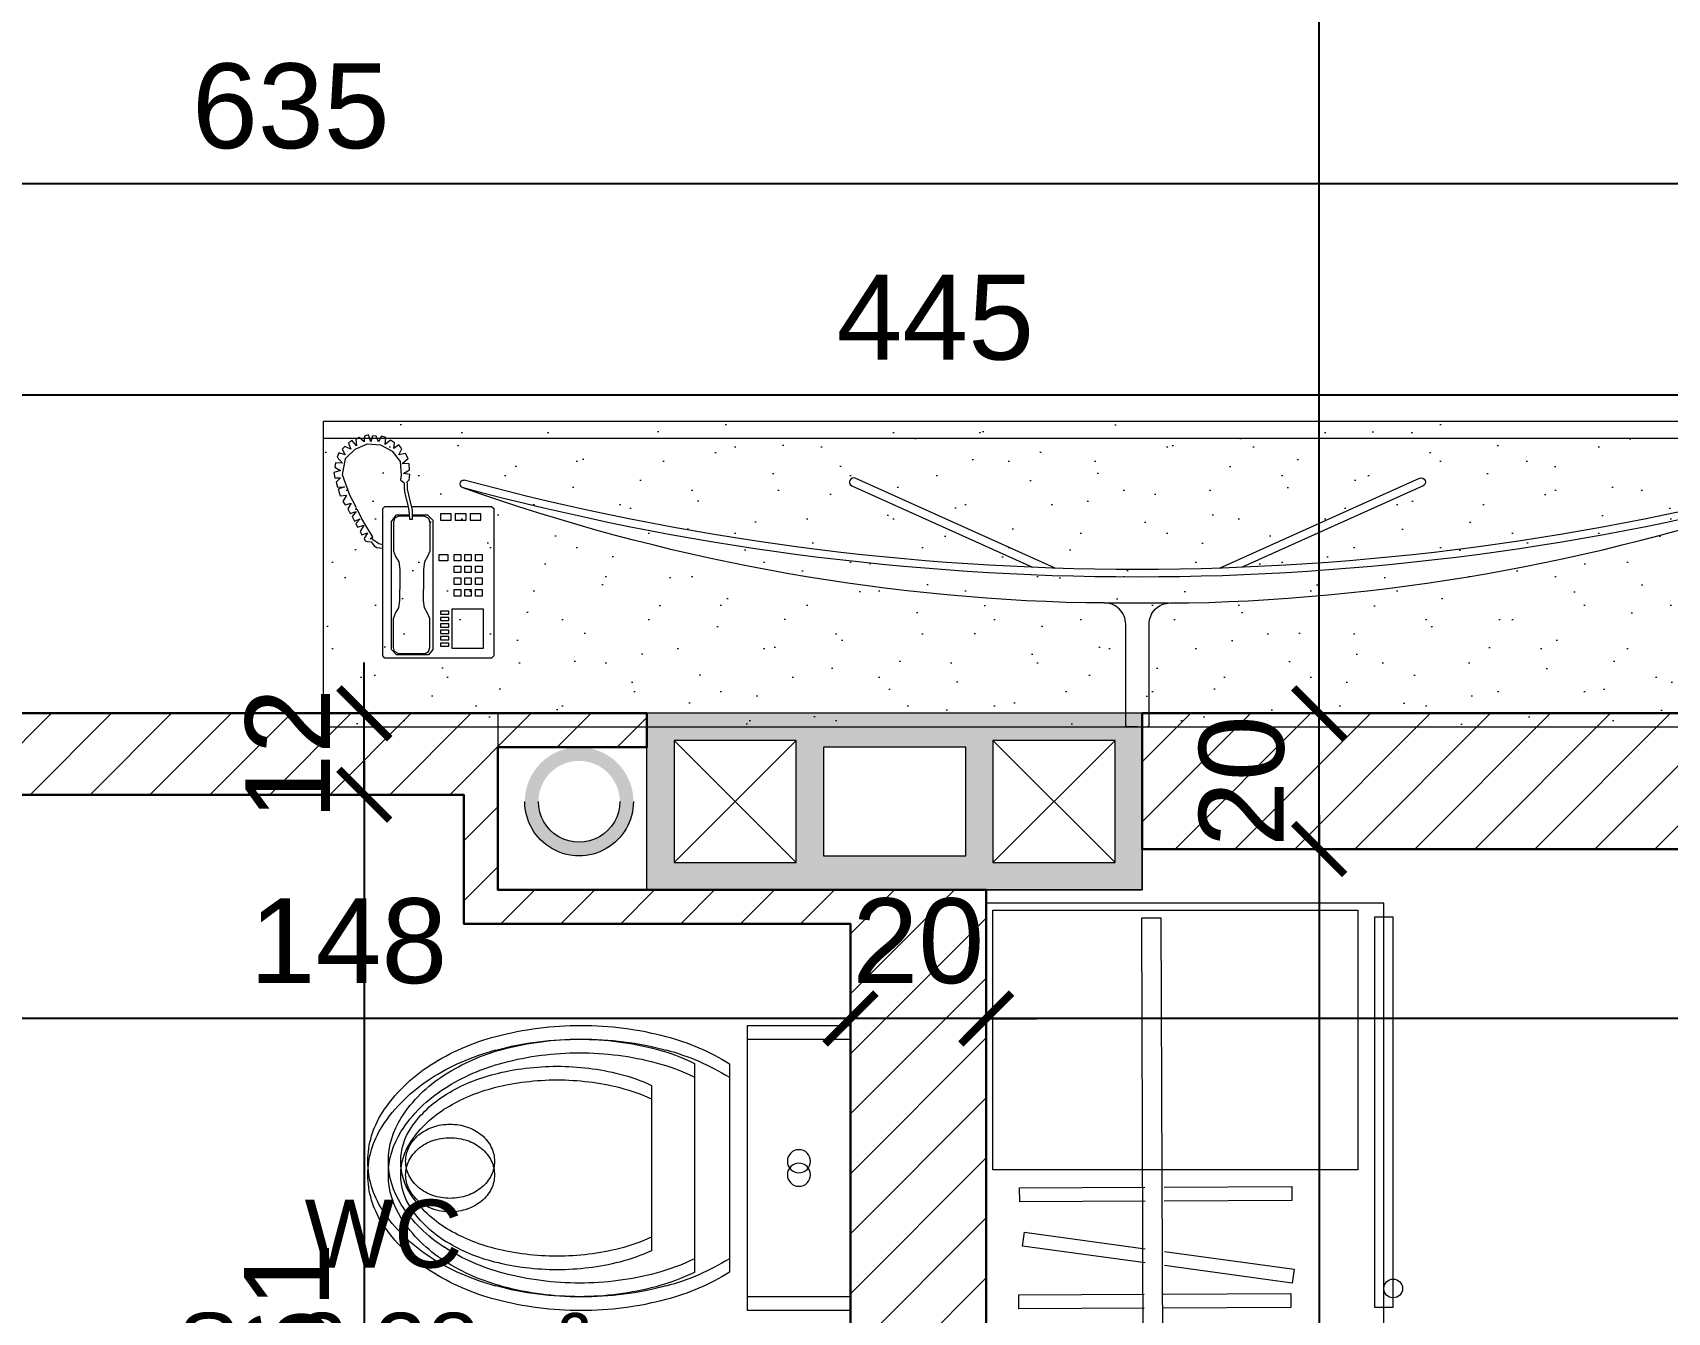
# Model space of a CAD drawing. Header units: feet. Extents: x 92587 to 97987, y -55119 to -48334.
# Drawn here: x 95088.6 to 95329.5, y -50420.6 to -50232.1 of the extents above; entities that cross this region are included whole.
import ezdxf

# ---------------------------------------------------------------- set-up
doc = ezdxf.new("R2010")
doc.units = ezdxf.units.FT
doc.header["$LTSCALE"] = 50
doc.header["$MEASUREMENT"] = 0
doc.layers.get('0').update_dxf_attribs({"color": 8})
for name, color, linetype, lineweight in [('BANJO', 160, 'Continuous', 9), ('MACONNERIE COUPE', 7, 'Continuous', 30), ('MACONNERIE HACHURE', 253, 'Continuous', 13), ('mobilimi', 8, 'Continuous', 9), ('PERCEMENT', 253, 'Continuous', 20)]:
    doc.layers.add(name, color=color, linetype=linetype, lineweight=lineweight)
doc.layers.add('BORD', color=5, linetype='Continuous')
doc.layers.add('COTE 50ème', color=1, linetype='Continuous')
doc.layers.add('DEMOL', color=7, linetype='Continuous', lineweight=60, true_color=0xa87e00)
doc.styles.add('RS_TEXT_1.50', font='arial.ttf', dxfattribs={"height": 12.5})
doc.styles.add('RS_TXT_50', font='arial.ttf', dxfattribs={"height": 12.5})
doc.dimstyles.new('RS_50CM_LINEAIRE', dxfattribs={"dimscale": 5, "dimtxt": 12.5, "dimasz": 1.5, "dimexe": 1, "dimexo": 2.5, "dimgap": 1, "dimtad": 1, "dimdec": 1, "dimrnd": 0.5, "dimdsep": 46, "dimtxsty": 'RS_TXT_50', "dimblk1": 'ARCHTICK', "dimblk2": 'ARCHTICK', "dimsah": 1, "dimcen": 2.5, "dimdle": 1, "dimclrt": 4, "dimadec": 0, "dimazin": 2, "dimtfac": 1, "dimtdec": 1, "dimtix": 1, "dimtmove": 2, "dimatfit": 3, "dimfxl": 1, "dimtolj": 1, "dimtzin": 0, "dimarcsym": 0})

# ---------------------------------------------------------------- blocks, each defined once
blk = doc.blocks.new('UniTAZZ_3')
at = {"layer": 'BANJO'}
for p, q in [((-152, 200), (-152, -200)), ((0, 200), (-152, 200)), ((0, -200), (0, 200)), ((-229.8, -144), (-229.8, 143.8)), ((-178.5, -143.6), (-178.5, 143.6)), ((-293.4, -111.7), (-293.4, 111.9)), ((-152, -200), (0, -200))]:
    blk.add_line(p, q, dxfattribs=at)
blk.add_circle((-76, 0), 17, dxfattribs=at)
for centre, radius, start, end in [((-397.3, -291.1), 491.2, 90, 104.7867), ((-397.3, -291.1), 491.2, 75.2133, 90), ((-435.1, -147.6), 342.9, 104.7867, 122.5078), ((-399.2, -261.3), 440.9, 90, 104.7867), ((-399.2, -261.3), 440.9, 75.2133, 90), ((-359.4, -147.6), 342.9, 58.1489, 75.2133), ((-433.2, -132.6), 307.7, 104.7867, 122.5078), ((-365.2, -132.6), 307.7, 63.9053, 75.2133), ((-492.9, -57), 235.4, 122.5078, 146.9765), ((-485, -51.2), 211.3, 122.5078, 146.9765), ((-462, -120.6), 256.9, 104.1209, 121.2723), ((-432.4, -238.1), 378.1, 90, 104.1209), ((-432.4, -238.1), 378.1, 75.8791, 90), ((-402.8, -120.6), 256.9, 64.7964, 75.8791), ((-507, -46.4), 170.2, 121.2723, 145.7058), ((-580.5, 0), 130.9, 146.9765, 180), ((-563.6, -0.1), 117.5, 146.9765, 180), ((-575.2, 0.1), 87.7, 145.7058, 180), ((-594.2, -11.9), 66, 109.092, 129.8827), ((-590.2, -23.4), 78.1, 90, 109.092), ((-590.2, -23.4), 78.1, 70.908, 90), ((-586.2, -11.9), 66, 50.1173, 70.908), ((-600.3, -4.6), 56.5, 129.8827, 153.6325), ((-580.1, -4.6), 56.5, 26.3675, 50.1173), ((-580.5, 0), 130.9, 180, 213.0235), ((-575.2, 0.1), 87.7, 180, 214.2942), ((-609.7, 0.1), 46, 153.6325, 180), ((-609.7, 0.1), 46, 180, 206.3675), ((-570.7, 0.1), 46, 0, 26.3675), ((-570.7, 0.1), 46, 333.6325, 0), ((-563.6, -0.1), 117.5, 180, 213.0235), ((-600.3, 4.7), 56.5, 206.3675, 230.1173), ((-580.1, 4.7), 56.5, 309.8827, 333.6325), ((-594.2, 12), 66, 230.1173, 250.908), ((-586.2, 12), 66, 289.092, 309.8827), ((-492.9, 57), 235.4, 213.0235, 237.4922), ((-485, 51), 211.3, 213.0235, 237.4922), ((-507, 46.6), 170.2, 214.2942, 238.7277), ((-590.2, 23.5), 78.1, 250.908, 270), ((-590.2, 23.5), 78.1, 270, 289.092), ((-462, 120.7), 256.9, 238.7277, 255.8791), ((-402.8, 120.7), 256.9, 284.1209, 295.2036), ((-435.1, 147.6), 342.9, 237.4922, 255.2133), ((-433.2, 132.3), 307.7, 237.4922, 255.2133), ((-432.4, 238.2), 378.1, 255.8791, 270), ((-432.4, 238.2), 378.1, 270, 284.1209), ((-365.2, 132.3), 307.7, 284.7867, 296.0947), ((-359.4, 147.6), 342.9, 284.7867, 301.8511), ((-399.2, 261.1), 440.9, 255.2133, 270), ((-399.2, 261.1), 440.9, 270, 284.7867), ((-397.3, 291.1), 491.2, 255.2133, 270), ((-397.3, 291.1), 491.2, 270, 284.7867)]:
    blk.add_arc(centre, radius, start, end, dxfattribs=at)
blk = doc.blocks.new('Samsung Curved UHD TV_top_cad-block.com')
at = {"color": 0}
for points in [[(-9.4, 104), (-9.4, 18.2, -0.414214), (-27.4, 0.2), (-43.3, 0.2, 0.08003), (-575.5, -98.3)], [(10.6, 104), (10.6, 18.2, 0.414214), (28.6, 0.2), (44.4, 0.2, -0.08003), (576.7, -98.3)], [(-69.5, -29.6), (-240.1, -106.2, -0.969023), (-243.1, -99.6), (-88.9, -30.3)], [(70.7, -29.6), (241.3, -106.2, 0.969023), (244.3, -99.6), (90.1, -30.3)]]:
    blk.add_lwpolyline(points, format="xyb", dxfattribs=at)
for points in [[(0.6, 105.8), (-7.6, 105.8)], [(0.6, 105.8), (8.8, 105.8)]]:
    blk.add_lwpolyline(points, dxfattribs=at)
for centre, radius, start, end in [((-7.6, 104), 1.8, 90, 180), ((8.8, 104), 1.8, 0, 90), ((-1.5, 2066.6), 2066.6, 269.2806, 270.801), ((0.6, -2232.7), 2210.8, 74.8955, 105.1045), ((0.6, -2232.7), 2204.3, 74.8955, 105.1045), ((-573.7, -101.2), 3.43, 122.2401, 267.969), ((574.9, -101.2), 3.43, 272.031, 57.7599)]:
    blk.add_arc(centre, radius, start, end, dxfattribs=at)
blk = doc.blocks.new('_ArchTick')
at = {"color": 0, "linetype": 'ByBlock', "const_width": 0.15}
blk.add_lwpolyline([(-0.5, -0.5), (0.5, 0.5)], dxfattribs=at)
blk = doc.blocks.new('*D585')
at = {"layer": 'COTE 50ème', "color": 0, "lineweight": -2, "ltscale": 0.5, "transparency": 16777216}
for p, q in [((94999.11, -50319.86), (94999.11, -50280.43)), ((95444.11, -50299.86), (95444.11, -50280.43)), ((94994.11, -50285.43), (95449.11, -50285.43))]:
    blk.add_line(p, q, dxfattribs=at)
at = {"layer": 'Defpoints', "color": 0, "ltscale": 0.5, "transparency": 16777216}
for p in [(95444.11, -50285.43), (95444.11, -50312.36), (94999.11, -50332.36)]:
    blk.add_point(p, dxfattribs=at)
at = {"layer": 'COTE 50ème', "color": 0, "lineweight": -2, "ltscale": 0.5, "transparency": 16777216, "xscale": 7.5, "yscale": 7.5, "zscale": 7.5, "rotation": 180}
blk.add_blockref('_ArchTick', (94999.11, -50285.43), dxfattribs=at)
at = {"layer": 'COTE 50ème', "color": 0, "lineweight": -2, "ltscale": 0.5, "transparency": 16777216, "xscale": 7.5, "yscale": 7.5, "zscale": 7.5}
blk.add_blockref('_ArchTick', (95444.11, -50285.43), dxfattribs=at)
at = {"layer": 'COTE 50ème', "color": 4, "lineweight": 5, "ltscale": 0.5, "transparency": 16777216, "insert": (95221.61, -50274.08), "char_height": 12.5, "attachment_point": 5, "style": 'RS_TXT_50'}
blk.add_mtext('\\A1;445', dxfattribs=at)
blk = doc.blocks.new('*D595')
at = {"layer": 'COTE 50ème', "color": 0, "lineweight": -2, "ltscale": 0.5, "transparency": 16777216}
for p, q in [((95554.11, -50364.86), (95554.11, -50382.34)), ((95229.11, -50370.86), (95229.11, -50382.34)), ((95559.11, -50377.34), (95224.11, -50377.34))]:
    blk.add_line(p, q, dxfattribs=at)
at = {"layer": 'Defpoints', "color": 0, "ltscale": 0.5, "transparency": 16777216}
for p in [(95554.11, -50352.36), (95229.11, -50358.36), (95229.11, -50377.34)]:
    blk.add_point(p, dxfattribs=at)
at = {"layer": 'COTE 50ème', "color": 0, "lineweight": -2, "ltscale": 0.5, "transparency": 16777216, "xscale": 7.5, "yscale": 7.5, "zscale": 7.5, "rotation": 180}
blk.add_blockref('_ArchTick', (95229.11, -50377.34), dxfattribs=at)
at = {"layer": 'COTE 50ème', "color": 0, "lineweight": -2, "ltscale": 0.5, "transparency": 16777216, "xscale": 7.5, "yscale": 7.5, "zscale": 7.5}
blk.add_blockref('_ArchTick', (95554.11, -50377.34), dxfattribs=at)
at = {"layer": 'COTE 50ème', "color": 4, "lineweight": 5, "ltscale": 0.5, "transparency": 16777216, "insert": (95391.61, -50365.96), "char_height": 12.5, "attachment_point": 5, "style": 'RS_TXT_50'}
blk.add_mtext('\\A1;325', dxfattribs=at)
blk = doc.blocks.new('*D596')
at = {"layer": 'COTE 50ème', "color": 0, "lineweight": -2, "ltscale": 0.5, "transparency": 16777216}
for p, q in [((95209.11, -50370.86), (95209.11, -50382.34)), ((95229.11, -50370.86), (95229.11, -50382.34)), ((95209.11, -50377.34), (95201.61, -50377.34)), ((95229.11, -50377.34), (95209.11, -50377.34)), ((95229.11, -50377.34), (95236.61, -50377.34))]:
    blk.add_line(p, q, dxfattribs=at)
at = {"layer": 'Defpoints', "color": 0, "ltscale": 0.5, "transparency": 16777216}
for p in [(95209.11, -50358.36), (95229.11, -50358.36), (95209.11, -50377.34)]:
    blk.add_point(p, dxfattribs=at)
at = {"layer": 'COTE 50ème', "color": 0, "lineweight": -2, "ltscale": 0.5, "transparency": 16777216, "xscale": 7.5, "yscale": 7.5, "zscale": 7.5}
blk.add_blockref('_ArchTick', (95209.11, -50377.34), dxfattribs=at)
at = {"layer": 'COTE 50ème', "color": 0, "lineweight": -2, "ltscale": 0.5, "transparency": 16777216, "xscale": 7.5, "yscale": 7.5, "zscale": 7.5, "rotation": 180}
blk.add_blockref('_ArchTick', (95229.11, -50377.34), dxfattribs=at)
at = {"layer": 'COTE 50ème', "color": 4, "lineweight": 5, "ltscale": 0.5, "transparency": 16777216, "insert": (95219.11, -50365.96), "char_height": 12.5, "attachment_point": 5, "style": 'RS_TXT_50'}
blk.add_mtext('\\A1;20', dxfattribs=at)
blk = doc.blocks.new('*D597')
at = {"layer": 'COTE 50ème', "color": 0, "lineweight": -2, "ltscale": 0.5, "transparency": 16777216}
for p, q in [((95061.11, -50370.86), (95061.11, -50382.34)), ((95209.11, -50370.86), (95209.11, -50382.34)), ((95214.11, -50377.34), (95056.11, -50377.34))]:
    blk.add_line(p, q, dxfattribs=at)
at = {"layer": 'Defpoints', "color": 0, "ltscale": 0.5, "transparency": 16777216}
for p in [(95061.11, -50358.36), (95209.11, -50358.36), (95061.11, -50377.34)]:
    blk.add_point(p, dxfattribs=at)
at = {"layer": 'COTE 50ème', "color": 0, "lineweight": -2, "ltscale": 0.5, "transparency": 16777216, "xscale": 7.5, "yscale": 7.5, "zscale": 7.5, "rotation": 180}
blk.add_blockref('_ArchTick', (95061.11, -50377.34), dxfattribs=at)
at = {"layer": 'COTE 50ème', "color": 0, "lineweight": -2, "ltscale": 0.5, "transparency": 16777216, "xscale": 7.5, "yscale": 7.5, "zscale": 7.5}
blk.add_blockref('_ArchTick', (95209.11, -50377.34), dxfattribs=at)
at = {"layer": 'COTE 50ème', "color": 4, "lineweight": 5, "ltscale": 0.5, "transparency": 16777216, "insert": (95135.11, -50365.96), "char_height": 12.5, "attachment_point": 5, "style": 'RS_TXT_50'}
blk.add_mtext('\\A1;148', dxfattribs=at)
blk = doc.blocks.new('*D855')
at = {"layer": 'COTE 50ème', "color": 0, "lineweight": -2, "ltscale": 0.5, "transparency": 16777216}
for p, q in [((95278.2, -50347.36), (95278.2, -50532.36)), ((95264.61, -50352.36), (95283.2, -50352.36)), ((95241.61, -50527.36), (95283.2, -50527.36))]:
    blk.add_line(p, q, dxfattribs=at)
at = {"layer": 'Defpoints', "color": 0, "ltscale": 0.5, "transparency": 16777216}
for p in [(95252.11, -50352.36), (95229.11, -50527.36), (95278.2, -50527.36)]:
    blk.add_point(p, dxfattribs=at)
at = {"layer": 'COTE 50ème', "color": 0, "lineweight": -2, "ltscale": 0.5, "transparency": 16777216, "xscale": 7.5, "yscale": 7.5, "zscale": 7.5}
for p, rotation in [((95278.2, -50352.36), 90), ((95278.2, -50527.36), 270)]:
    blk.add_blockref('_ArchTick', p, dxfattribs=dict(at, rotation=rotation))
at = {"layer": 'COTE 50ème', "color": 4, "lineweight": 5, "ltscale": 0.5, "transparency": 16777216, "insert": (95266.82, -50439.86), "char_height": 12.5, "attachment_point": 5, "rotation": 90, "style": 'RS_TXT_50'}
blk.add_mtext('\\A1;175', dxfattribs=at)
blk = doc.blocks.new('*D868')
at = {"layer": 'COTE 50ème', "color": 0, "lineweight": -2, "ltscale": 0.5, "transparency": 16777216}
for p, q in [((95278.2, -50332.36), (95278.2, -50324.86)), ((95264.61, -50332.36), (95283.2, -50332.36)), ((95278.2, -50352.36), (95278.2, -50332.36)), ((95264.61, -50352.36), (95283.2, -50352.36)), ((95278.2, -50352.36), (95278.2, -50359.86))]:
    blk.add_line(p, q, dxfattribs=at)
at = {"layer": 'Defpoints', "color": 0, "ltscale": 0.5, "transparency": 16777216}
for p in [(95252.11, -50332.36), (95278.2, -50332.36), (95252.11, -50352.36)]:
    blk.add_point(p, dxfattribs=at)
at = {"layer": 'COTE 50ème', "color": 0, "lineweight": -2, "ltscale": 0.5, "transparency": 16777216, "xscale": 7.5, "yscale": 7.5, "zscale": 7.5}
for p, rotation in [((95278.2, -50332.36), 270), ((95278.2, -50352.36), 90)]:
    blk.add_blockref('_ArchTick', p, dxfattribs=dict(at, rotation=rotation))
at = {"layer": 'COTE 50ème', "color": 4, "lineweight": 5, "ltscale": 0.5, "transparency": 16777216, "insert": (95266.82, -50342.36), "char_height": 12.5, "attachment_point": 5, "rotation": 90, "style": 'RS_TXT_50'}
blk.add_mtext('\\A1;20', dxfattribs=at)
blk = doc.blocks.new('*D869')
at = {"layer": 'COTE 50ème', "color": 0, "lineweight": -2, "ltscale": 0.5, "transparency": 16777216}
for p, q in [((95278.2, -50337.36), (95278.2, -49927.36)), ((95221.61, -49932.36), (95283.2, -49932.36)), ((95264.61, -50332.36), (95283.2, -50332.36))]:
    blk.add_line(p, q, dxfattribs=at)
at = {"layer": 'Defpoints', "color": 0, "ltscale": 0.5, "transparency": 16777216}
for p in [(95209.11, -49932.36), (95278.2, -49932.36), (95252.11, -50332.36)]:
    blk.add_point(p, dxfattribs=at)
at = {"layer": 'COTE 50ème', "color": 0, "lineweight": -2, "ltscale": 0.5, "transparency": 16777216, "xscale": 7.5, "yscale": 7.5, "zscale": 7.5}
for p, rotation in [((95278.2, -49932.36), 90), ((95278.2, -50332.36), 270)]:
    blk.add_blockref('_ArchTick', p, dxfattribs=dict(at, rotation=rotation))
at = {"layer": 'COTE 50ème', "color": 4, "lineweight": 5, "ltscale": 0.5, "transparency": 16777216, "insert": (95266.82, -50132.36), "char_height": 12.5, "attachment_point": 5, "rotation": 90, "style": 'RS_TXT_50'}
blk.add_mtext('\\A1;400', dxfattribs=at)
blk = doc.blocks.new('*D873')
at = {"layer": 'COTE 50ème', "color": 0, "lineweight": -2, "ltscale": 0.5, "transparency": 16777216}
for p, q in [((95137.44, -50339.36), (95137.44, -50510.36)), ((95139.61, -50344.36), (95132.44, -50344.36)), ((95161.57, -50505.36), (95132.44, -50505.36))]:
    blk.add_line(p, q, dxfattribs=at)
at = {"layer": 'Defpoints', "color": 0, "ltscale": 0.5, "transparency": 16777216}
for p in [(95152.11, -50344.36), (95137.44, -50505.36), (95174.07, -50505.36)]:
    blk.add_point(p, dxfattribs=at)
at = {"layer": 'COTE 50ème', "color": 0, "lineweight": -2, "ltscale": 0.5, "transparency": 16777216, "xscale": 7.5, "yscale": 7.5, "zscale": 7.5}
for p, rotation in [((95137.44, -50344.36), 90), ((95137.44, -50505.36), 270)]:
    blk.add_blockref('_ArchTick', p, dxfattribs=dict(at, rotation=rotation))
at = {"layer": 'COTE 50ème', "color": 4, "lineweight": 5, "ltscale": 0.5, "transparency": 16777216, "insert": (95126.06, -50424.86), "char_height": 12.5, "attachment_point": 5, "rotation": 90, "style": 'RS_TXT_50'}
blk.add_mtext('\\A1;161', dxfattribs=at)
blk = doc.blocks.new('*D878')
at = {"layer": 'COTE 50ème', "color": 0, "lineweight": -2, "ltscale": 0.5, "transparency": 16777216}
for p, q in [((95137.44, -50332.36), (95137.44, -50324.86)), ((95135.58, -50332.36), (95132.44, -50332.36)), ((95137.44, -50344.36), (95137.44, -50332.36)), ((95139.61, -50344.36), (95132.44, -50344.36)), ((95137.44, -50344.36), (95137.44, -50351.86))]:
    blk.add_line(p, q, dxfattribs=at)
at = {"layer": 'Defpoints', "color": 0, "ltscale": 0.5, "transparency": 16777216}
for p in [(95137.44, -50332.36), (95148.08, -50332.36), (95152.11, -50344.36)]:
    blk.add_point(p, dxfattribs=at)
at = {"layer": 'COTE 50ème', "color": 0, "lineweight": -2, "ltscale": 0.5, "transparency": 16777216, "xscale": 7.5, "yscale": 7.5, "zscale": 7.5}
for p, rotation in [((95137.44, -50332.36), 270), ((95137.44, -50344.36), 90)]:
    blk.add_blockref('_ArchTick', p, dxfattribs=dict(at, rotation=rotation))
at = {"layer": 'COTE 50ème', "color": 4, "lineweight": 5, "ltscale": 0.5, "transparency": 16777216, "insert": (95126.16, -50338.36), "char_height": 12.5, "attachment_point": 5, "rotation": 90, "style": 'RS_TXT_50'}
blk.add_mtext('\\A1;12', dxfattribs=at)
blk = doc.blocks.new('*D583')
at = {"layer": 'COTE 50ème', "color": 0, "lineweight": -2, "ltscale": 0.5, "transparency": 16777216}
for p, q in [((94809.11, -50255.81), (94809.11, -50249.32)), ((95444.11, -50299.86), (95444.11, -50249.32)), ((95449.11, -50254.32), (94804.11, -50254.32))]:
    blk.add_line(p, q, dxfattribs=at)
at = {"layer": 'Defpoints', "color": 0, "ltscale": 0.5, "transparency": 16777216}
for p in [(94809.11, -50254.32), (94809.11, -50268.31), (95444.11, -50312.36)]:
    blk.add_point(p, dxfattribs=at)
at = {"layer": 'COTE 50ème', "color": 0, "lineweight": -2, "ltscale": 0.5, "transparency": 16777216, "xscale": 7.5, "yscale": 7.5, "zscale": 7.5, "rotation": 180}
blk.add_blockref('_ArchTick', (94809.11, -50254.32), dxfattribs=at)
at = {"layer": 'COTE 50ème', "color": 0, "lineweight": -2, "ltscale": 0.5, "transparency": 16777216, "xscale": 7.5, "yscale": 7.5, "zscale": 7.5}
blk.add_blockref('_ArchTick', (95444.11, -50254.32), dxfattribs=at)
at = {"layer": 'COTE 50ème', "color": 4, "lineweight": 5, "ltscale": 0.5, "transparency": 16777216, "insert": (95126.61, -50242.93), "char_height": 12.5, "attachment_point": 5, "style": 'RS_TXT_50'}
blk.add_mtext('\\A1;635', dxfattribs=at)

msp = doc.modelspace()

# ---------------------------------------------------------------- hatches: boundary and pattern name
at = {"layer": 'MACONNERIE HACHURE'}
h = msp.add_hatch(dxfattribs=at)
h.set_pattern_fill('ANSI31', color=256, scale=50, style=0)
h.set_pattern_definition([(45, (0, 5835.283), (-4.41941738, 4.41941738), [])])
h.paths.add_polyline_path([(93729.11, -50527.36), (93729.11, -50358.36), (93801.11, -50358.36), (93801.11, -50337.36), (93779.11, -50337.36), (93779.11, -50332.36), (93959.11, -50332.36), (93959.11, -50344.36), (93909.11, -50344.36), (93909.11, -50517.36), (93887.11, -50517.36), (93887.11, -50505.36), (93897.11, -50505.36), (93897.11, -50344.36), (93806.11, -50344.36), (93806.11, -50363.36), (93749.11, -50363.36), (93749.11, -50505.36), (93805.11, -50505.36), (93805.11, -50517.36), (93741.11, -50517.36), (93741.11, -50527.36)])
h.paths.add_polyline_path([(94298.94, -51192.36), (94249.11, -51192.36), (94249.11, -51152.36), (94298.94, -51152.36)])
h.paths.add_polyline_path([(94459.11, -51192.36), (94419.11, -51192.36), (94419.11, -51152.36), (94459.11, -51152.36)])
h.paths.add_polyline_path([(94319.11, -51547.36), (94229.11, -51547.36), (94229.11, -51487.36), (94076.11, -51487.36), (94076.11, -51547.36), (94064.11, -51547.36), (94064.11, -51427.36), (94084.11, -51427.36), (94084.11, -51462.36), (94249.11, -51462.36), (94249.11, -51511.36), (94319.11, -51511.36), (94319.11, -51462.36), (94354.11, -51462.36), (94354.11, -51482.36), (94344.11, -51482.36), (94344.11, -51532.36), (94319.11, -51532.36), (94319.11, -51516.36), (94249.11, -51516.36), (94249.11, -51542.36), (94319.11, -51542.36)])
h.paths.add_polyline_path([(93749.11, -49932.36), (93849.11, -49932.36), (93849.11, -49907.36), (93749.11, -49907.36)])
h.paths.add_polyline_path([(93514.11, -51940.47), (93489.11, -51940.47), (93489.11, -51987.36), (93514.11, -51987.36)])
h.paths.add_polyline_path([(93514.11, -50042.36), (93489.11, -50042.36), (93489.11, -50022.36), (93514.11, -50022.36)])
h.paths.add_polyline_path([(94196.61, -51192.36), (94214.11, -51192.36), (94214.11, -51172.36), (94196.61, -51172.36)])
h.paths.add_polyline_path([(93874.11, -51305.36), (93864.11, -51305.36), (93864.11, -51317.36), (93904.11, -51317.36), (93904.11, -51305.36), (93894.11, -51305.36), (93894.11, -50987.36), (94064.11, -50987.36), (94064.11, -51305.36), (93986.1, -51305.36), (93986.1, -51317.36), (94064.11, -51317.36), (94064.11, -51327.36), (94084.11, -51327.36), (94084.11, -51192.36), (94096.61, -51192.36), (94096.61, -51172.36), (94084.11, -51172.36), (94084.11, -50957.36), (94063.11, -50957.36), (94063.11, -50627.36), (93965.1, -50627.36), (93965.1, -50639.36), (94043.11, -50639.36), (94043.11, -50957.36), (93873.11, -50957.36), (93873.11, -50639.36), (93883.11, -50639.36), (93883.11, -50627.36), (93843.11, -50627.36), (93843.11, -50639.36), (93853.11, -50639.36), (93853.11, -50957.36), (93514.11, -50957.36), (93514.11, -50912.36), (93489.11, -50912.36), (93489.11, -50962.36), (93379.11, -50962.36), (93379.11, -50982.36), (93489.11, -50982.36), (93489.11, -51032.36), (93514.11, -51032.36), (93514.11, -50987.36), (93874.11, -50987.36)])
h.paths.add_polyline_path([(93706.11, -50332.36), (93706.11, -50352.36), (93404.11, -50352.36), (93404.11, -50417.36), (93379.11, -50417.36), (93379.11, -50327.36), (93489.11, -50327.36), (93489.11, -50312.36), (93514.11, -50312.36), (93514.11, -50332.36)])
h.paths.add_polyline_path([(94149.11, -50235.36), (94174.11, -50235.36), (94174.11, -50513.36), (94226.11, -50513.36), (94226.11, -50535.36), (94214.11, -50535.36), (94214.11, -50525.36), (94089.11, -50525.36), (94089.11, -50513.36), (94149.11, -50513.36)])
h.paths.add_polyline_path([(94174.11, -50162.36), (94174.11, -50142.36), (94224.11, -50142.36), (94224.11, -50022.36), (94249.11, -50022.36), (94249.11, -50137.36), (94266.61, -50137.36), (94266.61, -50162.36)])
h.paths.add_polyline_path([(93514.11, -49972.36), (93514.11, -49932.36), (93569.11, -49932.36), (93569.11, -49907.36), (93489.11, -49907.36), (93489.11, -49972.36)])
h.paths.add_polyline_path([(94089.11, -49932.36), (94029.11, -49932.36), (94029.11, -49907.36), (94114.11, -49907.36), (94114.11, -49972.36), (94114.11, -49972.36), (94114.11, -50022.36), (94089.11, -50022.36)])
h.paths.add_polyline_path([(93514.11, -51612.36), (93514.11, -51670.47), (93489.11, -51670.47), (93489.11, -51617.36), (93379.11, -51617.36), (93379.11, -51527.36), (93404.11, -51527.36), (93404.11, -51592.36), (93737.11, -51592.36), (93737.11, -51419.36), (93749.11, -51419.36), (93749.11, -51427.36), (93805.11, -51427.36), (93805.11, -51439.36), (93749.11, -51439.36), (93749.11, -51587.36), (93897.11, -51587.36), (93897.11, -51439.36), (93887.11, -51439.36), (93887.11, -51427.36), (93909.11, -51427.36), (93909.11, -51600.36), (93958.97, -51600.36), (93958.97, -51612.36)])
h.paths.add_polyline_path([(93749.11, -51285.36), (93749.11, -51305.36), (93772.11, -51305.36), (93772.11, -51317.36), (93749.11, -51317.36), (93749.11, -51327.36), (93737.11, -51327.36), (93737.11, -51297.36), (93514.11, -51297.36), (93514.11, -51285.36)], flags=17)
h.paths.add_polyline_path([(93729.11, -50647.36), (93514.11, -50647.36), (93514.11, -50659.36), (93741.11, -50659.36), (93741.11, -50639.36), (93751.11, -50639.36), (93751.11, -50627.36), (93741.11, -50627.36), (93741.11, -50619.36), (93729.11, -50619.36)])
h.paths.add_polyline_path([(94314.11, -50647.36), (94314.11, -50635.36), (94226.11, -50635.36), (94226.11, -50627.36), (94214.11, -50627.36), (94214.11, -50647.36)])
h.paths.add_polyline_path([(93404.11, -51297.36), (93379.11, -51297.36), (93379.11, -51347.36), (93404.11, -51347.36)])
h.paths.add_polyline_path([(93404.11, -50647.36), (93379.11, -50647.36), (93379.11, -50597.36), (93404.11, -50597.36)])
h.paths.add_polyline_path([(93514.11, -51247.36), (93489.11, -51247.36), (93489.11, -51192.47), (93514.11, -51192.47)], flags=17)
h.paths.add_polyline_path([(93514.11, -50697.36), (93489.11, -50697.36), (93489.11, -50752.25), (93514.11, -50752.25)], flags=17)
h.paths.add_polyline_path([(94659.28, -51192.36), (94709.11, -51192.36), (94709.11, -51152.36), (94659.28, -51152.36)])
h.paths.add_polyline_path([(94499.11, -51192.36), (94539.11, -51192.36), (94539.11, -51152.36), (94499.11, -51152.36)])
h.paths.add_polyline_path([(94344.11, -52012.36), (94364.11, -52012.36), (94364.11, -52037.36), (94344.11, -52037.36)])
h.paths.add_polyline_path([(94029.11, -52012.36), (94029.11, -52037.36), (94209.11, -52037.36), (94209.11, -52012.36)])
h.paths.add_polyline_path([(94639.11, -51547.36), (94729.11, -51547.36), (94729.11, -51487.36), (94882.11, -51487.36), (94882.11, -51547.36), (94894.11, -51547.36), (94894.11, -51427.36), (94874.11, -51427.36), (94874.11, -51462.36), (94709.11, -51462.36), (94709.11, -51511.36), (94639.11, -51511.36), (94639.11, -51462.36), (94454.11, -51462.36), (94454.11, -51482.36), (94614.11, -51482.36), (94614.11, -51532.36), (94639.11, -51532.36), (94639.11, -51516.36), (94709.11, -51516.36), (94709.11, -51542.36), (94639.11, -51542.36)])
h.paths.add_polyline_path([(95209.11, -49932.36), (95109.11, -49932.36), (95109.11, -49907.36), (95209.11, -49907.36)])
h.paths.add_polyline_path([(95444.11, -51940.47), (95469.11, -51940.47), (95469.11, -51987.36), (95444.11, -51987.36)])
h.paths.add_polyline_path([(95444.11, -50042.36), (95469.11, -50042.36), (95469.11, -50022.36), (95444.11, -50022.36)])
h.paths.add_polyline_path([(94761.61, -51192.36), (94744.11, -51192.36), (94744.11, -51172.36), (94761.61, -51172.36)])
h.paths.add_polyline_path([(94464.11, -50162.36), (94446.61, -50162.36), (94446.61, -50137.36), (94464.11, -50137.36), (94464.11, -49972.36), (94494.11, -49972.36), (94494.11, -50137.36), (94511.72, -50137.36), (94511.72, -50162.36), (94494.11, -50162.36), (94494.11, -50635.36), (94562.11, -50635.36), (94562.11, -50647.36), (94494.11, -50647.36), (94494.11, -50822.36), (94464.11, -50822.36), (94464.11, -50647.36), (94396.11, -50647.36), (94396.11, -50635.36), (94464.11, -50635.36)])
h.paths.add_polyline_path([(95084.11, -51305.36), (95094.11, -51305.36), (95094.11, -51317.36), (95054.11, -51317.36), (95054.11, -51305.36), (95064.11, -51305.36), (95064.11, -50987.36), (94894.11, -50987.36), (94894.11, -51305.36), (94972.12, -51305.36), (94972.12, -51317.36), (94894.11, -51317.36), (94894.11, -51327.36), (94874.11, -51327.36), (94874.11, -51192.36), (94861.61, -51192.36), (94861.61, -51172.36), (94874.11, -51172.36), (94874.11, -50957.36), (94895.11, -50957.36), (94895.11, -50627.36), (94993.12, -50627.36), (94993.12, -50639.36), (94915.11, -50639.36), (94915.11, -50957.36), (95085.11, -50957.36), (95085.11, -50639.36), (95075.11, -50639.36), (95075.11, -50627.36), (95115.11, -50627.36), (95115.11, -50639.36), (95105.11, -50639.36), (95105.11, -50957.36), (95444.11, -50957.36), (95444.11, -50912.36), (95469.11, -50912.36), (95469.11, -50962.36), (95579.11, -50962.36), (95579.11, -50982.36), (95469.11, -50982.36), (95469.11, -51032.36), (95444.11, -51032.36), (95444.11, -50987.36), (95084.11, -50987.36)])
h.paths.add_polyline_path([(95229.11, -50358.36), (95157.11, -50358.36), (95157.11, -50337.36), (95179.11, -50337.36), (95179.11, -50332.36), (94999.11, -50332.36), (94999.11, -50344.36), (95049.11, -50344.36), (95049.11, -50517.36), (95071.11, -50517.36), (95071.11, -50505.36), (95061.11, -50505.36), (95061.11, -50344.36), (95152.11, -50344.36), (95152.11, -50363.36), (95209.11, -50363.36), (95209.11, -50505.36), (95153.11, -50505.36), (95153.11, -50517.36), (95217.11, -50517.36), (95217.11, -50527.36), (95229.11, -50527.36)])
h.paths.add_polyline_path([(95252.11, -50332.36), (95252.11, -50352.36), (95554.11, -50352.36), (95554.11, -50417.36), (95579.11, -50417.36), (95579.11, -50327.36), (95469.11, -50327.36), (95469.11, -50312.36), (95444.11, -50312.36), (95444.11, -50332.36)])
h.paths.add_polyline_path([(94809.11, -50235.36), (94784.11, -50235.36), (94784.11, -50513.36), (94732.11, -50513.36), (94732.11, -50535.36), (94744.11, -50535.36), (94744.11, -50525.36), (94869.11, -50525.36), (94869.11, -50513.36), (94809.11, -50513.36)])
h.paths.add_polyline_path([(94784.11, -50162.36), (94784.11, -50142.36), (94734.11, -50142.36), (94734.11, -50022.36), (94709.11, -50022.36), (94709.11, -50137.36), (94691.61, -50137.36), (94691.61, -50162.36)])
h.paths.add_polyline_path([(95444.11, -49972.36), (95444.11, -49932.36), (95389.11, -49932.36), (95389.11, -49907.36), (95469.11, -49907.36), (95469.11, -49972.36)])
h.paths.add_polyline_path([(94869.11, -49932.36), (94929.11, -49932.36), (94929.11, -49907.36), (94844.11, -49907.36), (94844.11, -49972.36), (94844.11, -49972.36), (94844.11, -50022.36), (94869.11, -50022.36)])
h.paths.add_polyline_path([(93514.11, -52012.36), (93569.11, -52012.36), (93569.11, -52037.36), (93514.11, -52037.36)])
h.paths.add_polyline_path([(93749.11, -52012.36), (93749.11, -52037.36), (93849.11, -52037.36), (93849.11, -52012.36)])
h.paths.add_polyline_path([(94464.11, -52012.36), (94614.11, -52012.36), (94614.11, -52037.36), (94464.11, -52037.36)])
h.paths.add_polyline_path([(94749.11, -52012.36), (95444.11, -52012.36), (95444.11, -52037.36), (94749.11, -52037.36)])
h.paths.add_polyline_path([(95444.11, -51612.36), (95444.11, -51670.47), (95469.11, -51670.47), (95469.11, -51617.36), (95579.11, -51617.36), (95579.11, -51527.36), (95554.11, -51527.36), (95554.11, -51592.36), (95221.11, -51592.36), (95221.11, -51419.36), (95209.11, -51419.36), (95209.11, -51427.36), (95153.11, -51427.36), (95153.11, -51439.36), (95209.11, -51439.36), (95209.11, -51587.36), (95061.11, -51587.36), (95061.11, -51439.36), (95071.11, -51439.36), (95071.11, -51427.36), (95049.11, -51427.36), (95049.11, -51600.36), (94999.24, -51600.36), (94999.24, -51612.36)])
h.paths.add_polyline_path([(95209.11, -51285.36), (95209.11, -51305.36), (95186.11, -51305.36), (95186.11, -51317.36), (95209.11, -51317.36), (95209.11, -51327.36), (95221.11, -51327.36), (95221.11, -51297.36), (95444.11, -51297.36), (95444.11, -51285.36)], flags=17)
h.paths.add_polyline_path([(95229.11, -50647.36), (95444.11, -50647.36), (95444.11, -50659.36), (95217.11, -50659.36), (95217.11, -50639.36), (95207.11, -50639.36), (95207.11, -50627.36), (95217.11, -50627.36), (95217.11, -50619.36), (95229.11, -50619.36)])
h.paths.add_polyline_path([(94644.11, -50647.36), (94644.11, -50635.36), (94732.11, -50635.36), (94732.11, -50627.36), (94744.11, -50627.36), (94744.11, -50647.36)])
h.paths.add_polyline_path([(95554.11, -51297.36), (95579.11, -51297.36), (95579.11, -51347.36), (95554.11, -51347.36)])
h.paths.add_polyline_path([(95554.11, -50647.36), (95579.11, -50647.36), (95579.11, -50597.36), (95554.11, -50597.36)])
h.paths.add_polyline_path([(95444.11, -51247.36), (95469.11, -51247.36), (95469.11, -51192.47), (95444.11, -51192.47)], flags=17)
h.paths.add_polyline_path([(95444.11, -50697.36), (95469.11, -50697.36), (95469.11, -50752.25), (95444.11, -50752.25)], flags=17)
at = {"layer": 'mobilimi'}
h = msp.add_hatch(dxfattribs=at)
h.set_pattern_fill('CUT_STONE', color=256, angle=180, style=0, pattern_type=2)
h.set_pattern_definition([(135, (92126.818, -53973.5925), (6.363961, 6.363961), [0, -6, 0, -9]), (70, (92106.818, -53973.5925), (-8.457234, 3.078181), [0, -4.4, 0, -7.6])])
h.paths.add_polyline_path([(95371.4, -50289.36), (95131.4, -50289.36), (95131.4, -50334.36), (95371.4, -50334.36)])
at = {"layer": 'PERCEMENT'}
h = msp.add_hatch(color=256, dxfattribs=at)
h.paths.add_polyline_path([(95179.11, -50332.36), (95252.11, -50332.36), (95252.11, -50358.36), (95179.11, -50358.36)])
h.paths.add_polyline_path([(95183.11, -50336.36), (95183.11, -50354.36), (95201.11, -50354.36), (95201.11, -50336.36)], flags=0)
h.paths.add_polyline_path([(95205.11, -50353.36), (95226.11, -50353.36), (95226.11, -50337.36), (95205.11, -50337.36)], flags=0)
h.paths.add_polyline_path([(95230.11, -50336.36), (95230.11, -50354.36), (95248.11, -50354.36), (95248.11, -50336.36)], flags=0)
h = msp.add_hatch(color=256, dxfattribs=at)
edge = h.paths.add_edge_path()
edge.add_ellipse((95169.11, -50345.36), major_axis=(-5.66, 5.66), ratio=1, start_angle=45, end_angle=225, ccw=False)
edge.add_ellipse((95169.11, -50345.36), major_axis=(-5.66, 5.66), ratio=1, start_angle=-135, end_angle=45, ccw=False)
edge = h.paths.add_edge_path(flags=0)
edge.add_ellipse((95169.11, -50345.36), major_axis=(4.24, 4.24), ratio=1, start_angle=315, end_angle=495)
edge.add_ellipse((95169.11, -50345.36), major_axis=(4.24, 4.24), ratio=1, start_angle=135, end_angle=315)

# ---------------------------------------------------------------- linework, layer by layer
at = {"layer": 'BORD', "lineweight": 5, "ltscale": 0.5}
msp.add_lwpolyline([(95252.11, -50332.36), (95157.11, -50332.36), (95157.11, -50358.36), (95252.11, -50358.36)], close=True, dxfattribs=at)
at = {"layer": 'MACONNERIE COUPE'}
for points in [[(95252.11, -50332.36), (95252.11, -50352.36), (95554.11, -50352.36), (95554.11, -50417.36), (95579.11, -50417.36), (95579.11, -50327.36), (95469.11, -50327.36), (95469.11, -50312.36), (95444.11, -50312.36), (95444.11, -50332.36)], [(95229.11, -50358.36), (95157.11, -50358.36), (95157.11, -50337.36), (95179.11, -50337.36), (95179.11, -50332.36), (94999.11, -50332.36), (94999.11, -50344.36), (95049.11, -50344.36), (95049.11, -50517.36), (95071.11, -50517.36), (95071.11, -50505.36), (95061.11, -50505.36), (95061.11, -50344.36), (95152.11, -50344.36), (95152.11, -50363.36), (95209.11, -50363.36), (95209.11, -50505.36), (95153.11, -50505.36), (95153.11, -50517.36), (95217.11, -50517.36), (95217.11, -50527.36), (95229.11, -50527.36)]]:
    msp.add_lwpolyline(points, close=True, dxfattribs=at)
at = {"layer": 'mobilimi'}
for p, q in [((95371.4, -50289.36), (95131.4, -50289.36)), ((95131.4, -50289.36), (95131.4, -50334.36)), ((95371.4, -50291.86), (95131.4, -50291.86)), ((95136.69, -50291.74), (95136.18, -50291.99)), ((95137.42, -50292.37), (95136.69, -50291.74)), ((95137.45, -50291.51), (95137.42, -50292.37)), ((95138.06, -50291.35), (95137.45, -50291.51)), ((95138.41, -50292.37), (95138.06, -50291.35)), ((95138.63, -50291.45), (95138.41, -50292.37)), ((95139.17, -50291.51), (95138.63, -50291.45)), ((95139.55, -50292.37), (95139.17, -50291.51)), ((95139.97, -50291.51), (95139.55, -50292.37)), ((95140.64, -50291.7), (95139.97, -50291.51)), ((95140.54, -50292.76), (95140.64, -50291.7)), ((95133.7, -50294), (95133.44, -50294.64)), ((95134.62, -50294.28), (95133.7, -50294)), ((95134.59, -50293.04), (95134.17, -50293.42)), ((95134.17, -50293.42), (95134.62, -50294.28)), ((95135.48, -50293.42), (95134.59, -50293.04)), ((95134.68, -50294.83), (95136.08, -50293.46)), ((95135.61, -50292.12), (95135.1, -50292.56)), ((95135.1, -50292.56), (95135.48, -50293.42)), ((95136.28, -50292.95), (95135.61, -50292.12)), ((95136.08, -50293.46), (95137.93, -50292.66)), ((95136.18, -50291.99), (95136.28, -50292.95)), ((95137.93, -50292.66), (95139.84, -50292.82)), ((95139.84, -50292.82), (95141.53, -50293.71)), ((95141.3, -50292.12), (95140.54, -50292.76)), ((95141.91, -50292.5), (95141.3, -50292.12)), ((95141.53, -50293.71), (95142.74, -50295.24)), ((95141.78, -50293.36), (95141.91, -50292.5)), ((95142.51, -50292.82), (95141.78, -50293.36)), ((95142.99, -50293.39), (95142.51, -50292.82)), ((95142.55, -50294.28), (95142.99, -50293.39)), ((95143.5, -50294.09), (95142.55, -50294.28)), ((95143.91, -50294.83), (95143.5, -50294.09)), ((95133.92, -50296.58), (95132.93, -50296.86)), ((95133.22, -50295.46), (95133.09, -50296.1)), ((95133.09, -50296.1), (95133.92, -50296.58)), ((95134.21, -50295.49), (95133.22, -50295.46)), ((95133.44, -50294.64), (95134.21, -50295.49)), ((95134.24, -50297.21), (95134.68, -50294.83)), ((95142.74, -50295.24), (95142.9, -50297.25)), ((95143.02, -50295.53), (95143.91, -50294.83)), ((95144.04, -50295.62), (95143.02, -50295.53)), ((95143.21, -50297.02), (95144.11, -50296.48)), ((95144.11, -50296.48), (95144.04, -50295.62)), ((95132.93, -50296.86), (95133.09, -50297.66)), ((95133.09, -50297.66), (95133.95, -50297.66)), ((95133.95, -50297.66), (95133.28, -50298.3)), ((95133.28, -50298.3), (95133.51, -50299.03)), ((95133.51, -50299.03), (95134.52, -50299)), ((95134.52, -50299), (95133.6, -50299.35)), ((95135.29, -50300.21), (95134.24, -50297.21)), ((95142.9, -50297.25), (95142.77, -50297.98)), ((95142.77, -50297.98), (95143.34, -50298.39)), ((95144.14, -50297.18), (95143.21, -50297.02)), ((95143.34, -50298.39), (95143.31, -50299.22)), ((95143.72, -50298.3), (95144.07, -50297.95)), ((95143.82, -50298.49), (95143.72, -50298.3)), ((95143.79, -50299.32), (95143.82, -50298.49)), ((95144.07, -50297.95), (95144.14, -50297.18)), ((95133.6, -50299.35), (95133.89, -50300.3)), ((95133.89, -50300.3), (95134.84, -50300.21)), ((95134.84, -50300.21), (95134.27, -50301.13)), ((95134.27, -50301.13), (95134.62, -50301.64)), ((95134.62, -50301.64), (95135.51, -50301.39)), ((95135.51, -50301.39), (95135.03, -50302.25)), ((95136.31, -50302.06), (95135.29, -50300.21)), ((95143.31, -50299.22), (95143.4, -50299.99)), ((95143.4, -50299.99), (95143.79, -50301.48)), ((95144.17, -50300.81), (95143.79, -50299.32)), ((95143.79, -50301.48), (95144.01, -50302.5)), ((95144.55, -50302.41), (95144.17, -50300.81)), ((95135.03, -50302.25), (95135.38, -50302.92)), ((95135.38, -50302.92), (95136.24, -50302.63)), ((95136.24, -50302.63), (95135.67, -50303.36)), ((95135.67, -50303.36), (95135.99, -50304.06)), ((95135.99, -50304.06), (95136.85, -50303.68)), ((95136.85, -50303.68), (95136.18, -50304.41)), ((95136.21, -50302.31), (95136.31, -50302.06)), ((95136.43, -50302.37), (95136.21, -50302.31)), ((95137.1, -50303.68), (95136.43, -50302.37)), ((95138.12, -50305.4), (95137.1, -50303.68)), ((95140.17, -50302.19), (95140.48, -50301.88)), ((95140.17, -50323.89), (95140.17, -50302.19)), ((95140.48, -50301.88), (95143.87, -50301.88)), ((95141.43, -50304.08), (95142.21, -50303.13)), ((95141.9, -50303.61), (95141.74, -50304.23)), ((95142.53, -50303.29), (95141.9, -50303.61)), ((95142.21, -50303.13), (95144.06, -50303.13)), ((95144.07, -50303.29), (95142.53, -50303.29)), ((95144.01, -50302.5), (95144.1, -50303.76)), ((95144.1, -50303.76), (95144.57, -50303.76)), ((95144.42, -50301.88), (95156.21, -50301.88)), ((95144.57, -50303.76), (95144.55, -50302.41)), ((95144.56, -50303.13), (95146.77, -50303.13)), ((95146.3, -50303.29), (95144.57, -50303.29)), ((95146.3, -50303.29), (95146.93, -50303.61)), ((95146.77, -50303.13), (95147.56, -50303.92)), ((95146.93, -50303.61), (95147.09, -50304.23)), ((95147.56, -50303.92), (95147.56, -50322.95)), ((95150.23, -50302.98), (95148.66, -50302.98)), ((95148.66, -50302.98), (95148.66, -50303.92)), ((95148.66, -50303.92), (95150.23, -50303.92)), ((95150.23, -50303.92), (95150.23, -50302.98)), ((95152.44, -50302.98), (95150.86, -50302.98)), ((95150.86, -50302.98), (95150.86, -50303.92)), ((95150.86, -50303.92), (95152.44, -50303.92)), ((95152.44, -50303.92), (95152.44, -50302.98)), ((95154.64, -50302.98), (95153.07, -50302.98)), ((95153.07, -50302.98), (95153.07, -50303.92)), ((95153.07, -50303.92), (95154.64, -50303.92)), ((95154.64, -50303.92), (95154.64, -50302.98)), ((95156.21, -50301.88), (95156.53, -50302.19)), ((95156.53, -50302.19), (95156.53, -50323.89)), ((95136.18, -50304.41), (95136.43, -50304.92)), ((95136.43, -50304.92), (95137.36, -50304.64)), ((95137.36, -50304.64), (95136.85, -50305.56)), ((95136.85, -50305.56), (95137.1, -50306.04)), ((95137.1, -50306.04), (95137.93, -50305.78)), ((95137.93, -50305.78), (95137.42, -50306.61)), ((95138.69, -50306.36), (95138.12, -50305.4)), ((95138.31, -50306.67), (95138.69, -50306.36)), ((95141.43, -50322.95), (95141.43, -50304.08)), ((95141.74, -50304.23), (95141.74, -50308.48)), ((95147.09, -50304.23), (95147.09, -50308.48)), ((95137.42, -50306.61), (95137.55, -50306.96)), ((95137.55, -50306.96), (95137.9, -50307.06)), ((95137.9, -50307.06), (95138.47, -50307.09)), ((95138.63, -50306.67), (95138.31, -50306.67)), ((95138.47, -50307.09), (95138.92, -50307.69)), ((95138.82, -50306.86), (95138.63, -50306.67)), ((95139.24, -50307.15), (95138.82, -50306.86)), ((95138.92, -50307.69), (95139.3, -50307.92)), ((95139.59, -50307.41), (95139.24, -50307.15)), ((95139.3, -50307.92), (95140.17, -50308.01)), ((95140.17, -50307.54), (95139.59, -50307.41)), ((95141.74, -50308.48), (95142.06, -50309.27)), ((95147.09, -50308.48), (95146.77, -50309.27)), ((95142.06, -50309.27), (95142.53, -50310.05)), ((95142.53, -50310.05), (95142.69, -50311.15)), ((95142.69, -50311.15), (95142.69, -50314.14)), ((95146.3, -50310.05), (95146.15, -50311.15)), ((95146.15, -50311.15), (95146.15, -50314.14)), ((95146.77, -50309.27), (95146.3, -50310.05)), ((95148.5, -50309.9), (95148.5, -50308.95)), ((95148.5, -50308.95), (95149.76, -50308.95)), ((95149.76, -50309.9), (95148.5, -50309.9)), ((95149.76, -50308.95), (95149.76, -50309.9)), ((95150.71, -50309.9), (95150.71, -50308.95)), ((95150.71, -50308.95), (95151.65, -50308.95)), ((95151.65, -50309.9), (95150.71, -50309.9)), ((95150.71, -50310.68), (95151.65, -50310.68)), ((95150.71, -50311.63), (95150.71, -50310.68)), ((95151.65, -50308.95), (95151.65, -50309.9)), ((95151.65, -50310.68), (95151.65, -50311.63)), ((95152.28, -50308.95), (95153.22, -50308.95)), ((95152.28, -50309.9), (95152.28, -50308.95)), ((95153.22, -50309.9), (95152.28, -50309.9)), ((95152.28, -50310.68), (95153.22, -50310.68)), ((95152.28, -50311.63), (95152.28, -50310.68)), ((95153.22, -50308.95), (95153.22, -50309.9)), ((95153.22, -50310.68), (95153.22, -50311.63)), ((95153.85, -50309.9), (95153.85, -50308.95)), ((95153.85, -50308.95), (95154.8, -50308.95)), ((95154.8, -50309.9), (95153.85, -50309.9)), ((95153.85, -50311.63), (95153.85, -50310.68)), ((95153.85, -50310.68), (95154.8, -50310.68)), ((95154.8, -50308.95), (95154.8, -50309.9)), ((95154.8, -50310.68), (95154.8, -50311.63)), ((95151.65, -50311.63), (95150.71, -50311.63)), ((95150.71, -50313.36), (95150.71, -50312.41)), ((95150.71, -50312.41), (95151.65, -50312.41)), ((95151.65, -50313.36), (95150.71, -50313.36)), ((95151.65, -50312.41), (95151.65, -50313.36)), ((95153.22, -50311.63), (95152.28, -50311.63)), ((95152.28, -50313.36), (95152.28, -50312.41)), ((95152.28, -50312.41), (95153.22, -50312.41)), ((95153.22, -50313.36), (95152.28, -50313.36)), ((95153.22, -50312.41), (95153.22, -50313.36)), ((95154.8, -50311.63), (95153.85, -50311.63)), ((95153.85, -50313.36), (95153.85, -50312.41)), ((95153.85, -50312.41), (95154.8, -50312.41)), ((95154.8, -50313.36), (95153.85, -50313.36)), ((95154.8, -50312.41), (95154.8, -50313.36)), ((95142.53, -50316.82), (95142.69, -50315.72)), ((95142.69, -50315.72), (95142.69, -50314.14)), ((95146.15, -50315.72), (95146.15, -50314.14)), ((95146.3, -50316.82), (95146.15, -50315.72)), ((95150.71, -50315.09), (95150.71, -50314.14)), ((95150.71, -50314.14), (95151.65, -50314.14)), ((95151.65, -50315.09), (95150.71, -50315.09)), ((95151.65, -50314.14), (95151.65, -50315.09)), ((95152.28, -50314.14), (95153.22, -50314.14)), ((95152.28, -50315.09), (95152.28, -50314.14)), ((95153.22, -50315.09), (95152.28, -50315.09)), ((95153.22, -50314.14), (95153.22, -50315.09)), ((95153.85, -50315.09), (95153.85, -50314.14)), ((95153.85, -50314.14), (95154.8, -50314.14)), ((95154.8, -50315.09), (95153.85, -50315.09)), ((95154.8, -50314.14), (95154.8, -50315.09)), ((95141.74, -50318.39), (95142.06, -50317.6)), ((95141.74, -50322.64), (95141.74, -50318.39)), ((95142.06, -50317.6), (95142.53, -50316.82)), ((95146.77, -50317.6), (95146.3, -50316.82)), ((95147.09, -50318.39), (95146.77, -50317.6)), ((95147.09, -50322.64), (95147.09, -50318.39)), ((95149.92, -50317.29), (95148.66, -50317.29)), ((95148.66, -50317.29), (95148.66, -50317.76)), ((95148.66, -50317.76), (95149.92, -50317.76)), ((95149.92, -50318.23), (95148.66, -50318.23)), ((95148.66, -50318.23), (95148.66, -50318.7)), ((95149.92, -50317.76), (95149.92, -50317.29)), ((95149.92, -50318.7), (95149.92, -50318.23)), ((95150.39, -50322.79), (95150.39, -50316.97)), ((95150.39, -50316.97), (95154.95, -50316.97)), ((95154.95, -50316.97), (95154.95, -50322.79)), ((95148.66, -50318.7), (95149.92, -50318.7)), ((95148.66, -50319.18), (95148.66, -50319.65)), ((95149.92, -50319.18), (95148.66, -50319.18)), ((95148.66, -50319.65), (95149.92, -50319.65)), ((95149.92, -50320.12), (95148.66, -50320.12)), ((95148.66, -50320.12), (95148.66, -50320.59)), ((95148.66, -50320.59), (95149.92, -50320.59)), ((95149.92, -50319.65), (95149.92, -50319.18)), ((95149.92, -50320.59), (95149.92, -50320.12)), ((95142.21, -50323.74), (95141.43, -50322.95)), ((95141.9, -50323.26), (95141.74, -50322.64)), ((95146.93, -50323.26), (95147.09, -50322.64)), ((95147.56, -50322.95), (95146.93, -50323.74)), ((95149.92, -50321.06), (95148.66, -50321.06)), ((95148.66, -50321.06), (95148.66, -50321.53)), ((95148.66, -50321.53), (95149.92, -50321.53)), ((95149.92, -50322.01), (95148.66, -50322.01)), ((95148.66, -50322.01), (95148.66, -50322.48)), ((95148.66, -50322.48), (95149.92, -50322.48)), ((95149.92, -50321.53), (95149.92, -50321.06)), ((95149.92, -50322.48), (95149.92, -50322.01)), ((95154.95, -50322.79), (95150.39, -50322.79)), ((95140.48, -50324.21), (95140.17, -50323.89)), ((95156.21, -50324.21), (95140.48, -50324.21)), ((95142.53, -50323.58), (95141.9, -50323.26)), ((95146.93, -50323.74), (95142.21, -50323.74)), ((95146.3, -50323.58), (95142.53, -50323.58)), ((95146.3, -50323.58), (95146.93, -50323.26)), ((95156.53, -50323.89), (95156.21, -50324.21)), ((95131.4, -50334.36), (95371.4, -50334.36)), ((95179.11, -50334.36), (95252.11, -50334.36)), ((95252.55, -50515.35), (95252.04, -50362.5)), ((95254.86, -50362.5), (95255.42, -50515.35))]:
    msp.add_line(p, q, dxfattribs=at)
for points in [[(95287.73, -50517.36), (95287.73, -50360.36), (95229.11, -50360.36), (95229.11, -50517.36)], [(95230.11, -50399.63), (95230.11, -50361.36), (95283.88, -50361.36), (95283.88, -50399.63)], [(95286.36, -50362.38), (95286.36, -50419.86), (95289.11, -50419.86), (95289.11, -50362.38)]]:
    msp.add_lwpolyline(points, close=True, dxfattribs=at)
for points in [[(95252.04, -50362.5), (95254.86, -50362.5)], [(95234.04, -50402.29), (95252.52, -50402.2)], [(95252.53, -50404.27), (95234.05, -50404.36), (95234.04, -50402.29)], [(95255.34, -50402.18), (95274.15, -50402.09), (95274.16, -50404.17), (95255.35, -50404.26)], [(95252.57, -50413.35), (95234.48, -50410.86), (95234.77, -50408.8)], [(95234.77, -50408.8), (95252.56, -50411.25)], [(95255.38, -50411.64), (95274.51, -50414.28), (95274.22, -50416.33), (95255.39, -50413.74)], [(95233.91, -50418.03), (95252.38, -50417.94)], [(95252.39, -50420.02), (95233.92, -50420.11), (95233.91, -50418.03)], [(95255.2, -50417.93), (95274.02, -50417.84), (95274.03, -50419.91), (95255.21, -50420)]]:
    msp.add_lwpolyline(points, dxfattribs=at)
msp.add_circle((95289.11, -50417.11), 1.38, dxfattribs=at)
at = {"layer": 'PERCEMENT'}
for p, q in [((95179.11, -50358.36), (95179.11, -50332.36)), ((95252.11, -50332.36), (95252.11, -50358.36)), ((95183.11, -50336.36), (95183.11, -50354.36)), ((95201.11, -50336.36), (95183.11, -50336.36)), ((95183.11, -50336.36), (95201.11, -50354.36)), ((95183.11, -50354.36), (95201.11, -50336.36)), ((95201.11, -50354.36), (95201.11, -50336.36)), ((95226.11, -50337.36), (95205.11, -50337.36)), ((95205.11, -50337.36), (95205.11, -50353.36)), ((95226.11, -50353.36), (95226.11, -50337.36)), ((95230.11, -50336.36), (95230.11, -50354.36)), ((95248.11, -50336.36), (95230.11, -50336.36)), ((95230.11, -50336.36), (95248.11, -50354.36)), ((95230.11, -50354.36), (95248.11, -50336.36)), ((95248.11, -50354.36), (95248.11, -50336.36)), ((95183.11, -50354.36), (95201.11, -50354.36)), ((95205.11, -50353.36), (95226.11, -50353.36)), ((95230.11, -50354.36), (95248.11, -50354.36)), ((95252.11, -50358.36), (95179.11, -50358.36))]:
    msp.add_line(p, q, dxfattribs=at)
at = {"layer": 'PERCEMENT', "extrusion": (0, 0, -1)}
for major_axis in [(-5.66, 5.66), (-4.24, 4.24)]:
    msp.add_ellipse((95169.11, -50345.36), major_axis=major_axis, ratio=1, start_param=2.356194, end_param=5.497787, dxfattribs=at)

# ---------------------------------------------------------------- block references
at = {"layer": 'mobilimi'}
for name, p, xscale, yscale, zscale, rotation in [('Samsung Curved UHD TV_top_cad-block.com', (95251.3, -50316.07), -0.1728, 0.1728, 0.1728, 180), ('UniTAZZ_3', (95209.11, -50398.36), -0.09999999999126918, 0.09999999999126918, 0.09999999999126918, 179.9999327394575), ('UniTAZZ_3', (95209.11, -50400.36), -0.09999999999126918, 0.09999999999126918, 0.09999999999126918, 179.9999327394575)]:
    msp.add_blockref(name, p, dxfattribs=dict(at, xscale=xscale, yscale=yscale, zscale=zscale, rotation=rotation))

# ---------------------------------------------------------------- texts
at = {"layer": 'DEMOL', "lineweight": -2, "insert": (95140.28, -50417.44), "char_height": 10, "width": 93.9293, "attachment_point": 5, "style": 'RS_TEXT_1.50'}
msp.add_mtext('WC\\PS=2.38m²', dxfattribs=at)

# ---------------------------------------------------------------- dimensions: what is measured, and where the dimension line sits
at = {"layer": 'COTE 50ème', "lineweight": 5, "ltscale": 0.5}
for base, p1, p2, angle, picture, middle in [((95278.2, -49932.36), (95252.11, -50332.36), (95209.11, -49932.36), 270, '*D869', (95266.82, -50132.36)), ((94809.11, -50254.32), (95444.11, -50312.36), (94809.11, -50268.31), 180, '*D583', (95126.61, -50242.93)), ((95444.11, -50285.43), (94999.11, -50332.36), (95444.11, -50312.36), 180, '*D585', (95221.61, -50274.08)), ((95137.44, -50332.36), (95152.11, -50344.36), (95148.08, -50332.36), 270, '*D878', (95126.16, -50338.36)), ((95278.2, -50332.36), (95252.11, -50352.36), (95252.11, -50332.36), 270, '*D868', (95266.82, -50342.36)), ((95137.44, -50505.36), (95152.11, -50344.36), (95174.07, -50505.36), 270, '*D873', (95126.06, -50424.86)), ((95278.2, -50527.36), (95252.11, -50352.36), (95229.11, -50527.36), 270, '*D855', (95266.82, -50439.86))]:
    dim = msp.add_linear_dim(base=base, p1=p1, p2=p2, angle=angle, dimstyle='RS_50CM_LINEAIRE', dxfattribs=at)
    dim.commit()
    dim.dimension.update_dxf_attribs({"geometry": picture, "text_midpoint": middle})
for base, p1, p2, picture, middle in [((95229.11, -50377.34), (95554.11, -50352.36), (95229.11, -50358.36), '*D595', (95391.61, -50365.96)), ((95061.11, -50377.34), (95209.11, -50358.36), (95061.11, -50358.36), '*D597', (95135.11, -50365.96)), ((95209.11, -50377.34), (95229.11, -50358.36), (95209.11, -50358.36), '*D596', (95219.11, -50365.96))]:
    dim = msp.add_linear_dim(base=base, p1=p1, p2=p2, dimstyle='RS_50CM_LINEAIRE', dxfattribs=at)
    dim.commit()
    dim.dimension.update_dxf_attribs({"geometry": picture, "text_midpoint": middle})

doc.saveas('drawing.dxf')
